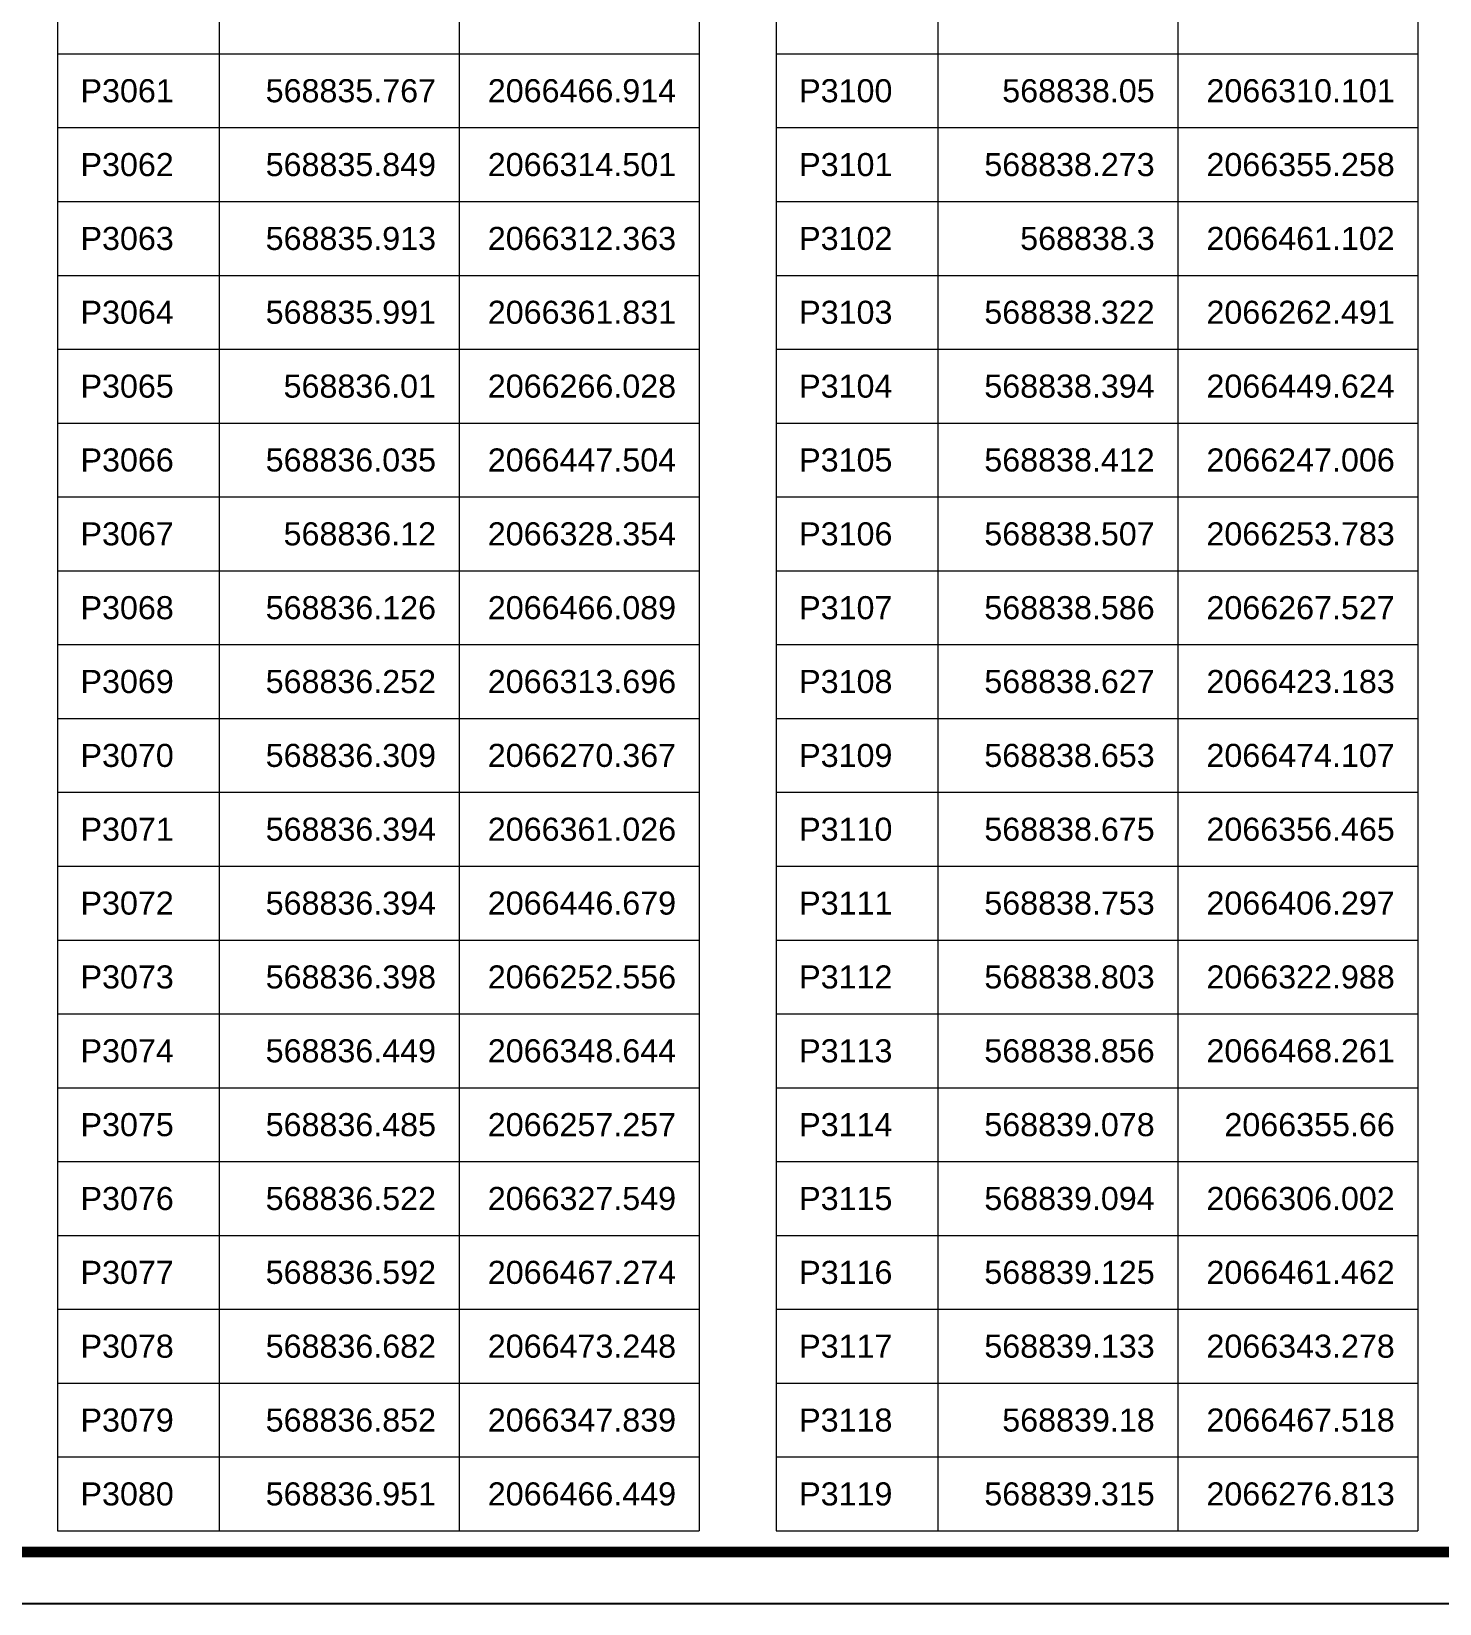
# Model space of a CAD drawing. Header units: millimetres. Extents: x 0 to 571985, y 0 to 2066666.
# Drawn here: x 569650.8 to 569664.22, y 2065147.99 to 2065162.97 of the extents above; entities that cross this region are included whole.
import ezdxf
from ezdxf.enums import TextEntityAlignment as Align

# ---------------------------------------------------------------- set-up
doc = ezdxf.new("R2010")
doc.units = ezdxf.units.MM
doc.linetypes.add('CENTER', pattern=[3, 1.5, -0.5, 0.5, -0.5])
for name, color, linetype, lineweight in [('A-KY HIEU', 34, 'Continuous', 20), ('E- RANH GIOI', 1, 'CENTER', 13), ('kata_net khung', 3, 'Continuous', 20), ('kata_text', 254, 'Continuous', 30)]:
    doc.layers.add(name, color=color, linetype=linetype, lineweight=lineweight)
doc.styles.add('kata_text', font='arial.ttf', dxfattribs={"width": 0.8})

# ---------------------------------------------------------------- blocks, each defined once
blk = doc.blocks.new('A$C33BC4D2A')
at = {"layer": 'A-KY HIEU', "color": 0, "const_width": 1.02}
blk.add_lwpolyline([(14.35, -292.1), (14.35, -4.9), (414.98, -4.9), (414.98, -292.1)], close=True, dxfattribs=at)
at = {"layer": 'Defpoints', "color": 125}
blk.add_lwpolyline([(0, -297), (420, -297), (420, 0), (0, 0)], close=True, dxfattribs=at)

msp = doc.modelspace()

# ---------------------------------------------------------------- linework, layer by layer
at = {"layer": 'kata_net khung'}
for p, q in [((569651.049, 2065176.84), (569651.049, 2065148.68)), ((569652.589, 2065176.84), (569652.589, 2065148.68)), ((569654.877, 2065176.84), (569654.877, 2065148.68)), ((569657.165, 2065176.84), (569657.165, 2065148.68)), ((569657.898, 2065176.84), (569657.898, 2065148.68)), ((569659.438, 2065176.84), (569659.438, 2065148.68)), ((569661.726, 2065176.84), (569661.726, 2065148.68)), ((569664.014, 2065176.84), (569664.014, 2065148.68)), ((569651.049, 2065162.76), (569657.165, 2065162.76)), ((569657.898, 2065162.76), (569664.014, 2065162.76)), ((569651.049, 2065162.056), (569657.165, 2065162.056)), ((569657.898, 2065162.056), (569664.014, 2065162.056)), ((569651.049, 2065161.352), (569657.165, 2065161.352)), ((569657.898, 2065161.352), (569664.014, 2065161.352)), ((569651.049, 2065160.648), (569657.165, 2065160.648)), ((569657.898, 2065160.648), (569664.014, 2065160.648)), ((569651.049, 2065159.944), (569657.165, 2065159.944)), ((569657.898, 2065159.944), (569664.014, 2065159.944)), ((569651.049, 2065159.24), (569657.165, 2065159.24)), ((569657.898, 2065159.24), (569664.014, 2065159.24)), ((569651.049, 2065158.536), (569657.165, 2065158.536)), ((569657.898, 2065158.536), (569664.014, 2065158.536)), ((569651.049, 2065157.832), (569657.165, 2065157.832)), ((569657.898, 2065157.832), (569664.014, 2065157.832)), ((569651.049, 2065157.128), (569657.165, 2065157.128)), ((569657.898, 2065157.128), (569664.014, 2065157.128)), ((569651.049, 2065156.424), (569657.165, 2065156.424)), ((569657.898, 2065156.424), (569664.014, 2065156.424)), ((569651.049, 2065155.72), (569657.165, 2065155.72)), ((569657.898, 2065155.72), (569664.014, 2065155.72)), ((569651.049, 2065155.016), (569657.165, 2065155.016)), ((569657.898, 2065155.016), (569664.014, 2065155.016)), ((569651.049, 2065154.312), (569657.165, 2065154.312)), ((569657.898, 2065154.312), (569664.014, 2065154.312)), ((569651.049, 2065153.608), (569657.165, 2065153.608)), ((569657.898, 2065153.608), (569664.014, 2065153.608)), ((569651.049, 2065152.904), (569657.165, 2065152.904)), ((569657.898, 2065152.904), (569664.014, 2065152.904)), ((569651.049, 2065152.2), (569657.165, 2065152.2)), ((569657.898, 2065152.2), (569664.014, 2065152.2)), ((569651.049, 2065151.496), (569657.165, 2065151.496)), ((569657.898, 2065151.496), (569664.014, 2065151.496)), ((569651.049, 2065150.792), (569657.165, 2065150.792)), ((569657.898, 2065150.792), (569664.014, 2065150.792)), ((569651.049, 2065150.088), (569657.165, 2065150.088)), ((569657.898, 2065150.088), (569664.014, 2065150.088)), ((569651.049, 2065149.384), (569657.165, 2065149.384)), ((569657.898, 2065149.384), (569664.014, 2065149.384)), ((569651.049, 2065148.68), (569657.165, 2065148.68)), ((569657.898, 2065148.68), (569664.014, 2065148.68))]:
    msp.add_line(p, q, dxfattribs=at)

# ---------------------------------------------------------------- block references
at = {"layer": 'E- RANH GIOI', "xscale": 0.1, "yscale": 0.1, "zscale": 0.1}
msp.add_blockref('A$C33BC4D2A', (569629.456, 2065177.687), dxfattribs=at)

# ---------------------------------------------------------------- texts
at = {"layer": 'kata_text', "style": 'kata_text'}
for s, p in [('P3061', (569651.269, 2065162.408)), ('P3100', (569658.118, 2065162.408)), ('P3062', (569651.269, 2065161.704)), ('P3101', (569658.118, 2065161.704)), ('P3063', (569651.269, 2065161)), ('P3102', (569658.118, 2065161)), ('P3064', (569651.269, 2065160.296)), ('P3103', (569658.118, 2065160.296)), ('P3065', (569651.269, 2065159.592)), ('P3104', (569658.118, 2065159.592)), ('P3066', (569651.269, 2065158.888)), ('P3105', (569658.118, 2065158.888)), ('P3067', (569651.269, 2065158.184)), ('P3106', (569658.118, 2065158.184)), ('P3068', (569651.269, 2065157.48)), ('P3107', (569658.118, 2065157.48)), ('P3069', (569651.269, 2065156.776)), ('P3108', (569658.118, 2065156.776)), ('P3070', (569651.269, 2065156.072)), ('P3109', (569658.118, 2065156.072)), ('P3071', (569651.269, 2065155.368)), ('P3110', (569658.118, 2065155.368)), ('P3072', (569651.269, 2065154.664)), ('P3111', (569658.118, 2065154.664)), ('P3073', (569651.269, 2065153.96)), ('P3112', (569658.118, 2065153.96)), ('P3074', (569651.269, 2065153.256)), ('P3113', (569658.118, 2065153.256)), ('P3075', (569651.269, 2065152.552)), ('P3114', (569658.118, 2065152.552)), ('P3076', (569651.269, 2065151.848)), ('P3115', (569658.118, 2065151.848)), ('P3077', (569651.269, 2065151.144)), ('P3116', (569658.118, 2065151.144)), ('P3078', (569651.269, 2065150.44)), ('P3117', (569658.118, 2065150.44)), ('P3079', (569651.269, 2065149.736)), ('P3118', (569658.118, 2065149.736)), ('P3080', (569651.269, 2065149.032)), ('P3119', (569658.118, 2065149.032))]:
    msp.add_text(s, height=0.22, dxfattribs=at).set_placement(p, align=Align.MIDDLE_LEFT)
for s, p in [('568835.767', (569654.657, 2065162.408)), ('2066466.914', (569656.945, 2065162.408)), ('568838.05', (569661.506, 2065162.408)), ('2066310.101', (569663.794, 2065162.408)), ('568835.849', (569654.657, 2065161.704)), ('2066314.501', (569656.945, 2065161.704)), ('568838.273', (569661.506, 2065161.704)), ('2066355.258', (569663.794, 2065161.704)), ('568835.913', (569654.657, 2065161)), ('2066312.363', (569656.945, 2065161)), ('568838.3', (569661.506, 2065161)), ('2066461.102', (569663.794, 2065161)), ('568835.991', (569654.657, 2065160.296)), ('2066361.831', (569656.945, 2065160.296)), ('568838.322', (569661.506, 2065160.296)), ('2066262.491', (569663.794, 2065160.296)), ('568836.01', (569654.657, 2065159.592)), ('2066266.028', (569656.945, 2065159.592)), ('568838.394', (569661.506, 2065159.592)), ('2066449.624', (569663.794, 2065159.592)), ('568836.035', (569654.657, 2065158.888)), ('2066447.504', (569656.945, 2065158.888)), ('568838.412', (569661.506, 2065158.888)), ('2066247.006', (569663.794, 2065158.888)), ('568836.12', (569654.657, 2065158.184)), ('2066328.354', (569656.945, 2065158.184)), ('568838.507', (569661.506, 2065158.184)), ('2066253.783', (569663.794, 2065158.184)), ('568836.126', (569654.657, 2065157.48)), ('2066466.089', (569656.945, 2065157.48)), ('568838.586', (569661.506, 2065157.48)), ('2066267.527', (569663.794, 2065157.48)), ('568836.252', (569654.657, 2065156.776)), ('2066313.696', (569656.945, 2065156.776)), ('568838.627', (569661.506, 2065156.776)), ('2066423.183', (569663.794, 2065156.776)), ('568836.309', (569654.657, 2065156.072)), ('2066270.367', (569656.945, 2065156.072)), ('568838.653', (569661.506, 2065156.072)), ('2066474.107', (569663.794, 2065156.072)), ('568836.394', (569654.657, 2065155.368)), ('2066361.026', (569656.945, 2065155.368)), ('568838.675', (569661.506, 2065155.368)), ('2066356.465', (569663.794, 2065155.368)), ('568836.394', (569654.657, 2065154.664)), ('2066446.679', (569656.945, 2065154.664)), ('568838.753', (569661.506, 2065154.664)), ('2066406.297', (569663.794, 2065154.664)), ('568836.398', (569654.657, 2065153.96)), ('2066252.556', (569656.945, 2065153.96)), ('568838.803', (569661.506, 2065153.96)), ('2066322.988', (569663.794, 2065153.96)), ('568836.449', (569654.657, 2065153.256)), ('2066348.644', (569656.945, 2065153.256)), ('568838.856', (569661.506, 2065153.256)), ('2066468.261', (569663.794, 2065153.256)), ('568836.485', (569654.657, 2065152.552)), ('2066257.257', (569656.945, 2065152.552)), ('568839.078', (569661.506, 2065152.552)), ('2066355.66', (569663.794, 2065152.552)), ('568836.522', (569654.657, 2065151.848)), ('2066327.549', (569656.945, 2065151.848)), ('568839.094', (569661.506, 2065151.848)), ('2066306.002', (569663.794, 2065151.848)), ('568836.592', (569654.657, 2065151.144)), ('2066467.274', (569656.945, 2065151.144)), ('568839.125', (569661.506, 2065151.144)), ('2066461.462', (569663.794, 2065151.144)), ('568836.682', (569654.657, 2065150.44)), ('2066473.248', (569656.945, 2065150.44)), ('568839.133', (569661.506, 2065150.44)), ('2066343.278', (569663.794, 2065150.44)), ('568836.852', (569654.657, 2065149.736)), ('2066347.839', (569656.945, 2065149.736)), ('568839.18', (569661.506, 2065149.736)), ('2066467.518', (569663.794, 2065149.736)), ('568836.951', (569654.657, 2065149.032)), ('2066466.449', (569656.945, 2065149.032)), ('568839.315', (569661.506, 2065149.032)), ('2066276.813', (569663.794, 2065149.032))]:
    msp.add_text(s, height=0.22, dxfattribs=at).set_placement(p, align=Align.MIDDLE_RIGHT)

doc.saveas('drawing.dxf')
